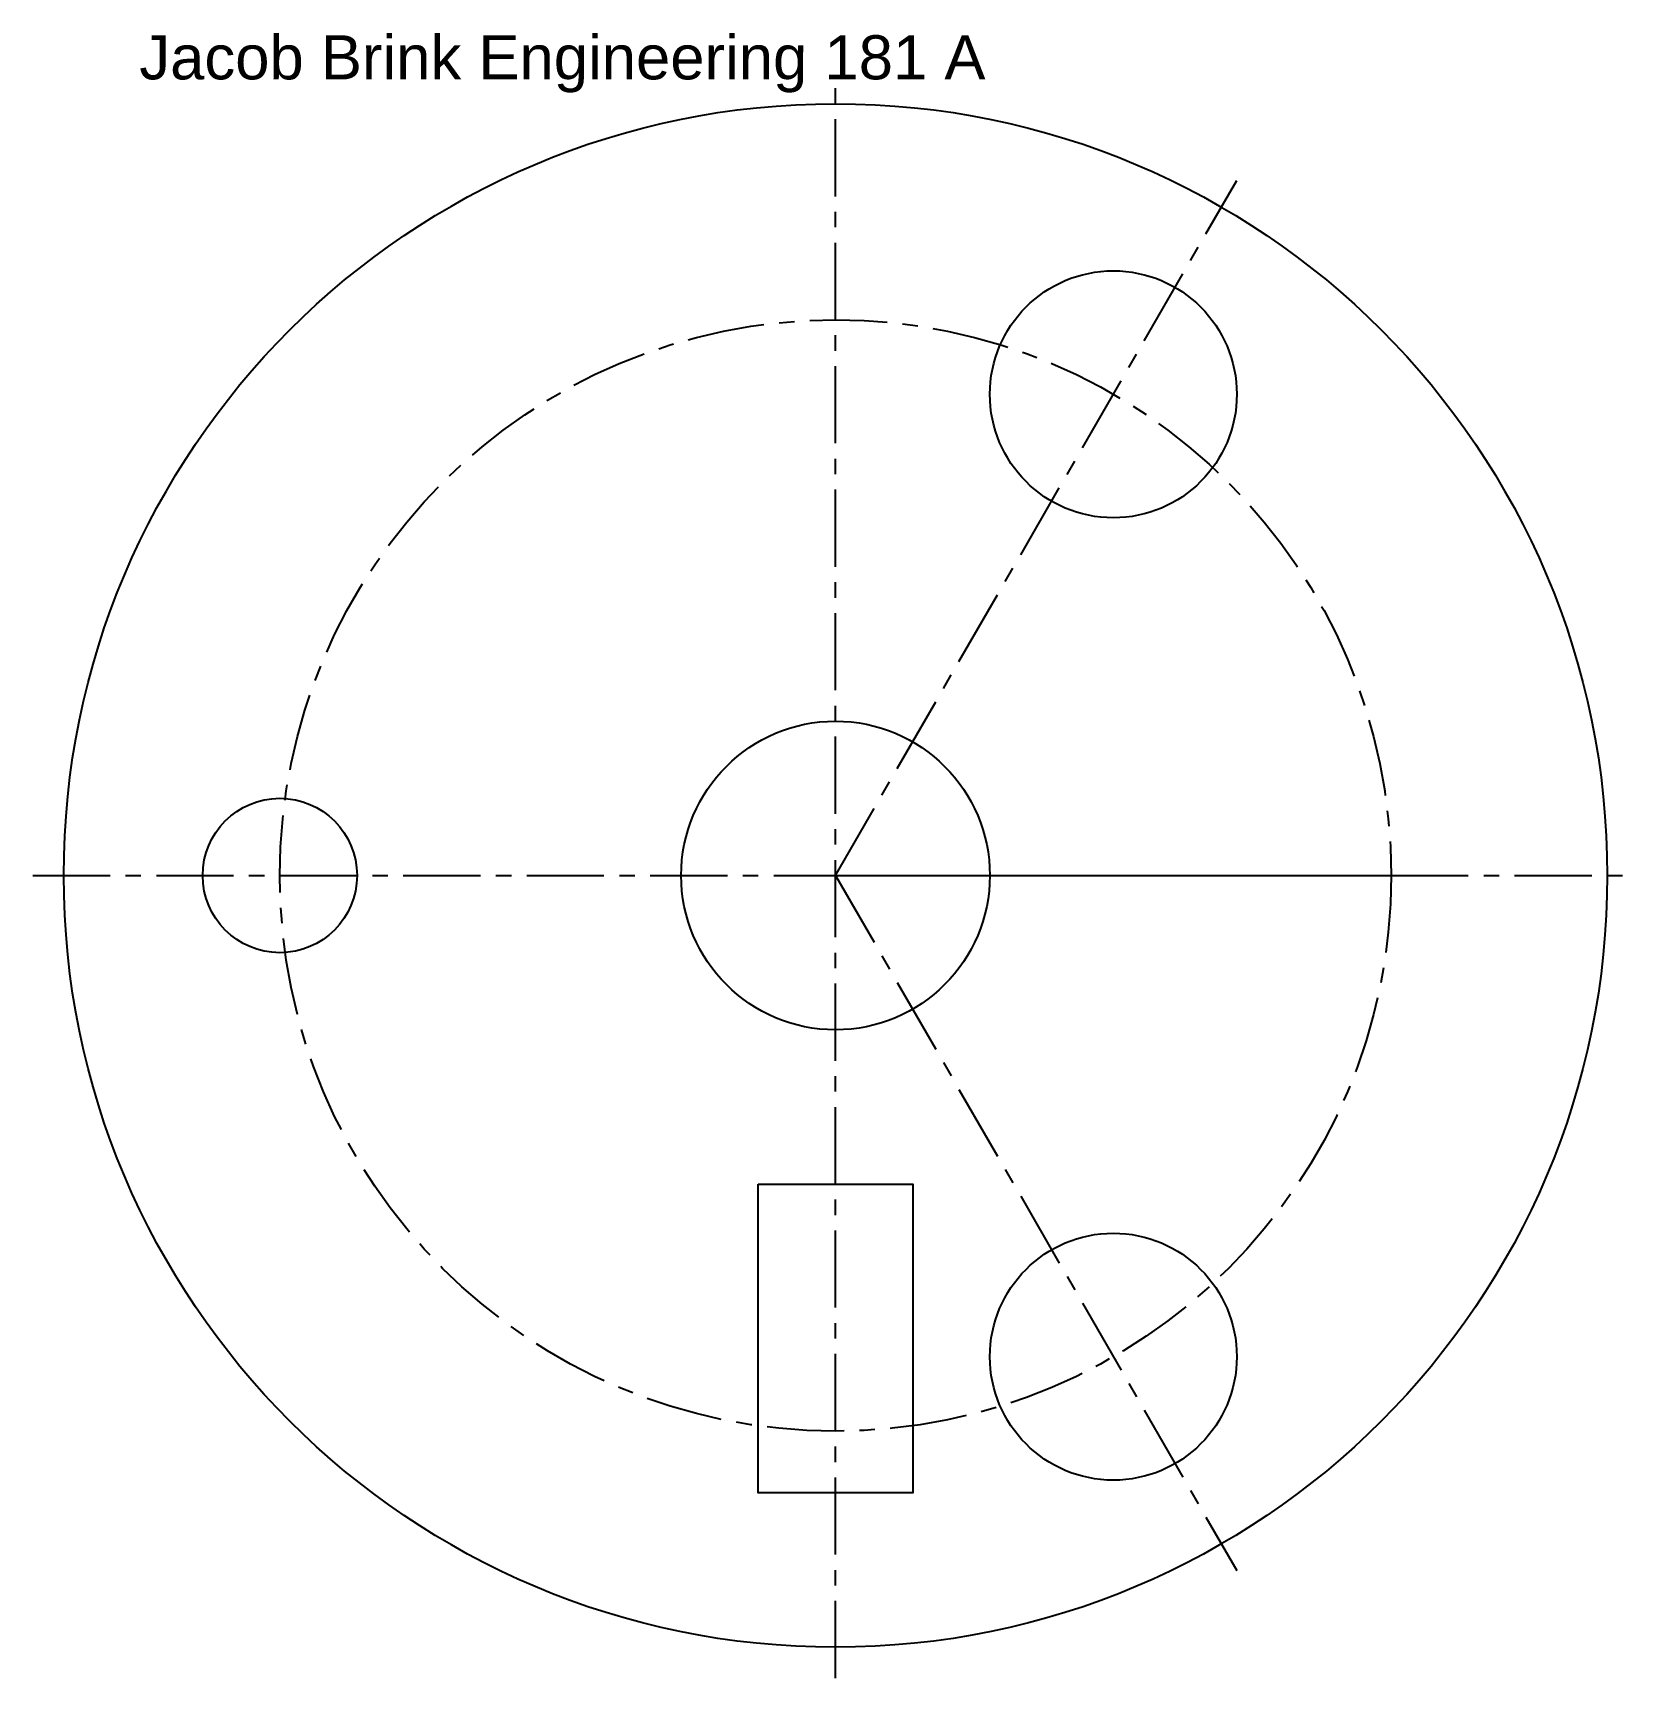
# Model space of a CAD drawing. Header units: millimetres. Extents: x -26 to 26, y -26 to 27.3.
import ezdxf

# ---------------------------------------------------------------- set-up
doc = ezdxf.new("R2010")
doc.units = ezdxf.units.MM
doc.header["$MEASUREMENT"] = 0
doc.linetypes.add('CENTERX2', pattern=[4, 2.5, -0.5, 0.5, -0.5])
doc.layers.add('Center', color=131, linetype='CENTERX2')
doc.layers.add('Visible', color=10, linetype='Continuous')
doc.layers.add('Title Block', color=210, linetype='Continuous', lineweight=30)
doc.styles.get("Standard").update_dxf_attribs({"font": 'arial.ttf'})

msp = doc.modelspace()

# ---------------------------------------------------------------- linework, layer by layer
at = {"layer": 'Center'}
for p, q in [((0, -26), (0, 26)), ((0, 0), (13, 22.517)), ((-26, 0), (26, 0)), ((0, 0), (13, -22.517))]:
    msp.add_line(p, q, dxfattribs=at)
msp.add_circle((0, 0), 18, dxfattribs=at)
at = {"layer": 'Visible'}
msp.add_line((0, 0), (20, 0), dxfattribs=at)
msp.add_lwpolyline([(-2.5, -10), (2.5, -10), (2.5, -20), (-2.5, -20)], close=True, dxfattribs=at)
for centre, radius in [((0, 0), 25), ((9, 15.588), 4), ((0, 0), 5), ((-18, 0), 2.5), ((9, -15.588), 4)]:
    msp.add_circle(centre, radius, dxfattribs=at)

# ---------------------------------------------------------------- texts
at = {"layer": 'Title Block', "lineweight": 60}
msp.add_text('Jacob Brink Engineering 181 A', height=1.4292, dxfattribs=at).set_placement((-22.553, 25.79))

doc.saveas('drawing.dxf')
